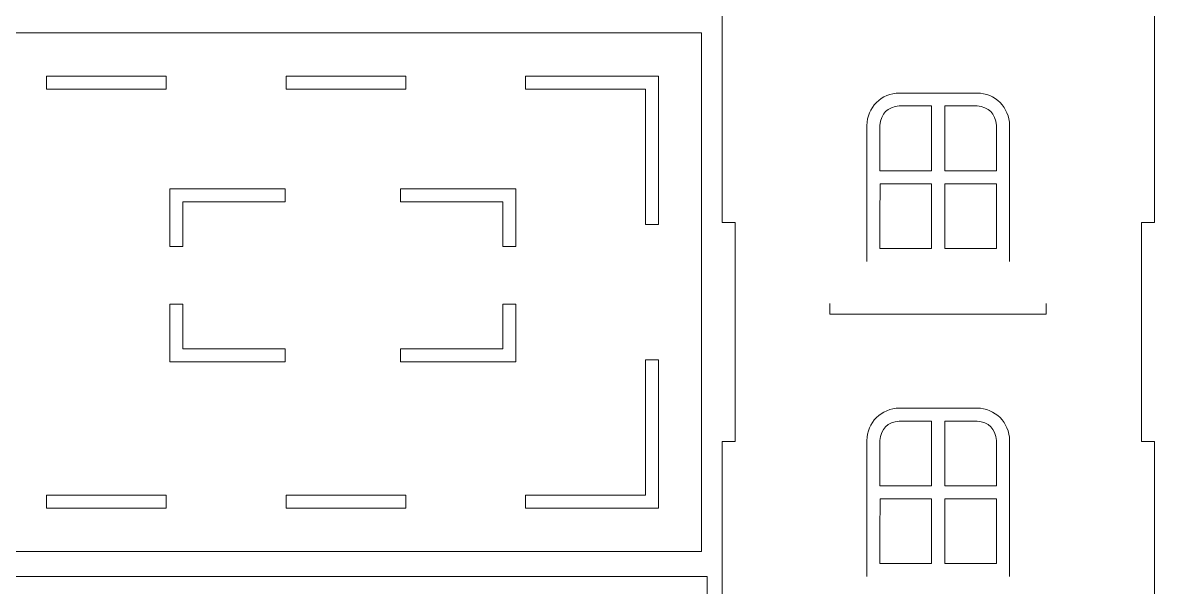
# Model space of a CAD drawing. Header units: millimetres. Extents: x -494 to 494, y -418 to 418.
# Drawn here: x -278.6 to -16.8, y 125.1 to 255.8 of the extents above; entities that cross this region are included whole.
import ezdxf

# ---------------------------------------------------------------- set-up
doc = ezdxf.new("R2010")
doc.units = ezdxf.units.MM
doc.header["$MEASUREMENT"] = 0

msp = doc.modelspace()

# ---------------------------------------------------------------- linework, layer by layer
at = {"lineweight": 9}
for points, knots in [([(-19.8061, 412.1697), (-19.8061, 412.1697), (-19.8061, 361.4997), (-19.8061, 361.4997), (-19.8061, 361.4997), (-19.8061, 361.4997), (-16.8061, 361.4997), (-16.8061, 361.4997), (-16.8061, 361.4997), (-16.8061, 361.4997), (-16.8061, 320.8397), (-16.8061, 320.8397), (-16.8061, 320.8397), (-16.8061, 320.8397), (-19.8061, 320.8397), (-19.8061, 320.8397), (-19.8061, 320.8397), (-19.8061, 320.8397), (-19.8061, 260.1697), (-19.8061, 260.1697), (-19.8061, 260.1697), (-19.8061, 260.1697), (-16.8061, 260.1697), (-16.8061, 260.1697), (-16.8061, 260.1697), (-16.8061, 260.1697), (-16.8061, 209.4997), (-16.8061, 209.4997), (-16.8061, 209.4997), (-16.8061, 209.4997), (-19.8061, 209.4997), (-19.8061, 209.4997), (-19.8061, 209.4997), (-19.8061, 209.4997), (-19.8061, 158.8397), (-19.8061, 158.8397), (-19.8061, 158.8397), (-19.8061, 158.8397), (-16.8061, 158.8397), (-16.8061, 158.8397), (-16.8061, 158.8397), (-16.8061, 158.8397), (-16.8061, 108.1697), (-16.8061, 108.1697), (-16.8061, 108.1697), (-16.8061, 108.1697), (-19.8061, 108.1697), (-19.8061, 108.1697), (-19.8061, 108.1697), (-19.8061, 108.1697), (-19.8061, 57.4997), (-19.8061, 57.4997), (-19.8061, 57.4997), (-19.8061, 57.4997), (-16.8061, 57.4997), (-16.8061, 57.4997), (-16.8061, 57.4997), (-16.8061, 57.4997), (-16.8061, 6.8397), (-16.8061, 6.8397), (-16.8061, 6.8397), (-16.8061, 6.8397), (-19.8061, 6.8397), (-19.8061, 6.8397), (-19.8061, 6.8397), (-19.8061, 6.8397), (-19.8061, -43.6903), (-19.8061, -43.6903), (-19.8061, -43.6903), (-19.8061, -43.6903), (-51.1361, -43.6903), (-51.1361, -43.6903), (-51.1361, -43.6903), (-51.1361, -43.6903), (-51.1361, -46.6903), (-51.1361, -46.6903), (-51.1361, -46.6903), (-51.1361, -46.6903), (-82.4661, -46.6903), (-82.4661, -46.6903), (-82.4661, -46.6903), (-82.4661, -46.6903), (-82.4661, -43.6903), (-82.4661, -43.6903), (-82.4661, -43.6903), (-82.4661, -43.6903), (-113.8061, -43.6903), (-113.8061, -43.6903), (-113.8061, -43.6903), (-113.8061, -43.6903), (-113.8061, 6.8397), (-113.8061, 6.8397), (-113.8061, 6.8397), (-113.8061, 6.8397), (-116.8061, 6.8397), (-116.8061, 6.8397), (-116.8061, 6.8397), (-116.8061, 6.8397), (-116.8061, 57.4997), (-116.8061, 57.4997), (-116.8061, 57.4997), (-116.8061, 57.4997), (-113.8061, 57.4997), (-113.8061, 57.4997), (-113.8061, 57.4997), (-113.8061, 57.4997), (-113.8061, 108.1697), (-113.8061, 108.1697), (-113.8061, 108.1697), (-113.8061, 108.1697), (-116.8061, 108.1697), (-116.8061, 108.1697), (-116.8061, 108.1697), (-116.8061, 108.1697), (-116.8061, 158.8397), (-116.8061, 158.8397), (-116.8061, 158.8397), (-116.8061, 158.8397), (-113.8061, 158.8397), (-113.8061, 158.8397), (-113.8061, 158.8397), (-113.8061, 158.8397), (-113.8061, 209.4997), (-113.8061, 209.4997), (-113.8061, 209.4997), (-113.8061, 209.4997), (-116.8061, 209.4997), (-116.8061, 209.4997), (-116.8061, 209.4997), (-116.8061, 209.4997), (-116.8061, 260.1697), (-116.8061, 260.1697), (-116.8061, 260.1697), (-116.8061, 260.1697), (-113.8061, 260.1697), (-113.8061, 260.1697), (-113.8061, 260.1697), (-113.8061, 260.1697), (-113.8061, 320.8397), (-113.8061, 320.8397), (-113.8061, 320.8397), (-113.8061, 320.8397), (-116.8061, 320.8397), (-116.8061, 320.8397), (-116.8061, 320.8397), (-116.8061, 320.8397), (-116.8061, 361.4997), (-116.8061, 361.4997), (-116.8061, 361.4997), (-116.8061, 361.4997), (-113.8061, 361.4997), (-113.8061, 361.4997), (-113.8061, 361.4997), (-113.8061, 361.4997), (-113.8061, 412.1697), (-113.8061, 412.1697), (-113.8061, 412.1697), (-113.8061, 412.1697), (-116.8061, 412.1697), (-116.8061, 412.1697), (-116.8061, 412.1697), (-116.8061, 412.1697), (-116.8061, 418.1697), (-116.8061, 418.1697), (-116.8061, 418.1697), (-116.8061, 418.1697), (-82.4661, 418.1697), (-82.4661, 418.1697), (-82.4661, 418.1697), (-82.4661, 418.1697), (-82.4661, 412.1697), (-82.4661, 412.1697), (-82.4661, 412.1697), (-82.4661, 412.1697), (-51.1361, 412.1697), (-51.1361, 412.1697), (-51.1361, 412.1697), (-51.1361, 412.1697), (-51.1361, 418.1697), (-51.1361, 418.1697), (-51.1361, 418.1697), (-51.1361, 418.1697), (-16.8061, 418.1697), (-16.8061, 418.1697), (-16.8061, 418.1697), (-16.8061, 418.1697), (-16.8061, 412.1697), (-16.8061, 412.1697), (-16.8061, 412.1697), (-16.8061, 412.1697), (-19.8061, 412.1697), (-19.8061, 412.1697)], [0, 0, 0, 0, 0.02040816, 0.02040816, 0.02040816, 0.02040816, 0.04081633, 0.04081633, 0.04081633, 0.04081633, 0.06122449, 0.06122449, 0.06122449, 0.06122449, 0.08163265, 0.08163265, 0.08163265, 0.08163265, 0.10204082, 0.10204082, 0.10204082, 0.10204082, 0.12244898, 0.12244898, 0.12244898, 0.12244898, 0.14285714, 0.14285714, 0.14285714, 0.14285714, 0.16326531, 0.16326531, 0.16326531, 0.16326531, 0.18367347, 0.18367347, 0.18367347, 0.18367347, 0.20408163, 0.20408163, 0.20408163, 0.20408163, 0.2244898, 0.2244898, 0.2244898, 0.2244898, 0.24489796, 0.24489796, 0.24489796, 0.24489796, 0.26530612, 0.26530612, 0.26530612, 0.26530612, 0.28571429, 0.28571429, 0.28571429, 0.28571429, 0.30612245, 0.30612245, 0.30612245, 0.30612245, 0.32653061, 0.32653061, 0.32653061, 0.32653061, 0.34693878, 0.34693878, 0.34693878, 0.34693878, 0.36734694, 0.36734694, 0.36734694, 0.36734694, 0.3877551, 0.3877551, 0.3877551, 0.3877551, 0.40816327, 0.40816327, 0.40816327, 0.40816327, 0.42857143, 0.42857143, 0.42857143, 0.42857143, 0.44897959, 0.44897959, 0.44897959, 0.44897959, 0.46938776, 0.46938776, 0.46938776, 0.46938776, 0.48979592, 0.48979592, 0.48979592, 0.48979592, 0.51020408, 0.51020408, 0.51020408, 0.51020408, 0.53061224, 0.53061224, 0.53061224, 0.53061224, 0.55102041, 0.55102041, 0.55102041, 0.55102041, 0.57142857, 0.57142857, 0.57142857, 0.57142857, 0.59183673, 0.59183673, 0.59183673, 0.59183673, 0.6122449, 0.6122449, 0.6122449, 0.6122449, 0.63265306, 0.63265306, 0.63265306, 0.63265306, 0.65306122, 0.65306122, 0.65306122, 0.65306122, 0.67346939, 0.67346939, 0.67346939, 0.67346939, 0.69387755, 0.69387755, 0.69387755, 0.69387755, 0.71428571, 0.71428571, 0.71428571, 0.71428571, 0.73469388, 0.73469388, 0.73469388, 0.73469388, 0.75510204, 0.75510204, 0.75510204, 0.75510204, 0.7755102, 0.7755102, 0.7755102, 0.7755102, 0.79591837, 0.79591837, 0.79591837, 0.79591837, 0.81632653, 0.81632653, 0.81632653, 0.81632653, 0.83673469, 0.83673469, 0.83673469, 0.83673469, 0.85714286, 0.85714286, 0.85714286, 0.85714286, 0.87755102, 0.87755102, 0.87755102, 0.87755102, 0.89795918, 0.89795918, 0.89795918, 0.89795918, 0.91836735, 0.91836735, 0.91836735, 0.91836735, 0.93877551, 0.93877551, 0.93877551, 0.93877551, 0.95918367, 0.95918367, 0.95918367, 0.95918367, 1, 1, 1, 1]), ([(-121.5223, 253.398), (-121.5223, 253.398), (-341.5223, 253.398), (-341.5223, 253.398), (-341.5223, 253.398), (-341.5223, 253.398), (-341.5223, 133.398), (-341.5223, 133.398), (-341.5223, 133.398), (-341.5223, 133.398), (-121.5223, 133.398), (-121.5223, 133.398), (-121.5223, 133.398), (-121.5223, 133.398), (-121.5223, 253.398), (-121.5223, 253.398)], [0, 0, 0, 0, 0.2, 0.2, 0.2, 0.2, 0.4, 0.4, 0.4, 0.4, 0.6, 0.6, 0.6, 0.6, 1, 1, 1, 1]), ([(-273.0926, 243.3977), (-273.0926, 243.3977), (-245.3826, 243.3977), (-245.3826, 243.3977), (-245.3826, 243.3977), (-245.3826, 243.3977), (-245.3826, 240.3977), (-245.3826, 240.3977), (-245.3826, 240.3977), (-245.3826, 240.3977), (-273.0926, 240.3977), (-273.0926, 240.3977), (-273.0926, 240.3977), (-273.0926, 240.3977), (-273.0926, 243.3977), (-273.0926, 243.3977)], [0, 0, 0, 0, 0.2, 0.2, 0.2, 0.2, 0.4, 0.4, 0.4, 0.4, 0.6, 0.6, 0.6, 0.6, 1, 1, 1, 1]), ([(-217.6626, 243.3977), (-217.6626, 243.3977), (-189.9526, 243.3977), (-189.9526, 243.3977), (-189.9526, 243.3977), (-189.9526, 243.3977), (-189.9526, 240.3977), (-189.9526, 240.3977), (-189.9526, 240.3977), (-189.9526, 240.3977), (-217.6626, 240.3977), (-217.6626, 240.3977), (-217.6626, 240.3977), (-217.6626, 240.3977), (-217.6626, 243.3977), (-217.6626, 243.3977)], [0, 0, 0, 0, 0.2, 0.2, 0.2, 0.2, 0.4, 0.4, 0.4, 0.4, 0.6, 0.6, 0.6, 0.6, 1, 1, 1, 1]), ([(-131.5223, 209.058), (-131.5223, 209.058), (-131.5223, 243.398), (-131.5223, 243.398), (-131.5223, 243.398), (-131.5223, 243.398), (-162.2423, 243.398), (-162.2423, 243.398), (-162.2423, 243.398), (-162.2423, 243.398), (-162.2423, 240.398), (-162.2423, 240.398), (-162.2423, 240.398), (-162.2423, 240.398), (-134.5223, 240.398), (-134.5223, 240.398), (-134.5223, 240.398), (-134.5223, 240.398), (-134.5223, 209.058), (-134.5223, 209.058), (-134.5223, 209.058), (-134.5223, 209.058), (-131.5223, 209.058), (-131.5223, 209.058)], [0, 0, 0, 0, 0.14285714, 0.14285714, 0.14285714, 0.14285714, 0.28571429, 0.28571429, 0.28571429, 0.28571429, 0.42857143, 0.42857143, 0.42857143, 0.42857143, 0.57142857, 0.57142857, 0.57142857, 0.57142857, 0.71428571, 0.71428571, 0.71428571, 0.71428571, 1, 1, 1, 1]), ([(-80.3015, 232.0001), (-80.3015, 224), (-80.3015, 221.5214), (-80.3015, 221.5214), (-80.3015, 221.5214), (-71.3015, 221.5215), (-68.3232, 221.5215), (-68.3232, 221.5215), (-68.3232, 221.5215), (-68.3232, 232.5215), (-68.389, 236.5001), (-68.389, 236.5001), (-68.389, 236.5001), (-74.3891, 236.5001), (-75.8016, 236.5001), (-75.8016, 236.5001), (-75.8016, 236.5001), (-78.5207, 236.2499), (-80.0207, 234.7499), (-80.3015, 232.0001)], [0, 0, 0, 0, 0.16666667, 0.16666667, 0.16666667, 0.16666667, 0.33333333, 0.33333333, 0.33333333, 0.33333333, 0.5, 0.5, 0.5, 0.5, 0.66666667, 0.66666667, 0.66666667, 0.66666667, 1, 1, 1, 1]), ([(-53.3231, 232.0001), (-53.3231, 224), (-53.3231, 221.5214), (-53.3231, 221.5214), (-53.3231, 221.5214), (-62.3231, 221.5215), (-65.3014, 221.5215), (-65.3014, 221.5215), (-65.3014, 221.5215), (-65.3014, 232.5215), (-65.2356, 236.5001), (-65.2356, 236.5001), (-65.2356, 236.5001), (-59.2355, 236.5001), (-57.823, 236.5001), (-57.823, 236.5001), (-57.823, 236.5001), (-55.1039, 236.2499), (-53.6039, 234.7499), (-53.3231, 232.0001)], [0, 0, 0, 0, 0.16666667, 0.16666667, 0.16666667, 0.16666667, 0.33333333, 0.33333333, 0.33333333, 0.33333333, 0.5, 0.5, 0.5, 0.5, 0.66666667, 0.66666667, 0.66666667, 0.66666667, 1, 1, 1, 1]), ([(-241.5223, 214.308), (-241.5223, 214.308), (-241.5223, 203.978), (-241.5223, 203.978), (-241.5223, 203.978), (-241.5223, 203.978), (-244.5223, 203.978), (-244.5223, 203.978), (-244.5223, 203.978), (-244.5223, 203.978), (-244.5223, 217.308), (-244.5223, 217.308), (-244.5223, 217.308), (-244.5223, 217.308), (-217.8523, 217.308), (-217.8523, 217.308), (-217.8523, 217.308), (-217.8523, 217.308), (-217.8523, 214.308), (-217.8523, 214.308), (-217.8523, 214.308), (-217.8523, 214.308), (-241.5223, 214.308), (-241.5223, 214.308)], [0, 0, 0, 0, 0.14285714, 0.14285714, 0.14285714, 0.14285714, 0.28571429, 0.28571429, 0.28571429, 0.28571429, 0.42857143, 0.42857143, 0.42857143, 0.42857143, 0.57142857, 0.57142857, 0.57142857, 0.57142857, 0.71428571, 0.71428571, 0.71428571, 0.71428571, 1, 1, 1, 1]), ([(-167.5223, 214.308), (-167.5223, 214.308), (-167.5223, 203.978), (-167.5223, 203.978), (-167.5223, 203.978), (-167.5223, 203.978), (-164.5223, 203.978), (-164.5223, 203.978), (-164.5223, 203.978), (-164.5223, 203.978), (-164.5223, 217.308), (-164.5223, 217.308), (-164.5223, 217.308), (-164.5223, 217.308), (-191.1823, 217.308), (-191.1823, 217.308), (-191.1823, 217.308), (-191.1823, 217.308), (-191.1823, 214.308), (-191.1823, 214.308), (-191.1823, 214.308), (-191.1823, 214.308), (-167.5223, 214.308), (-167.5223, 214.308)], [0, 0, 0, 0, 0.14285714, 0.14285714, 0.14285714, 0.14285714, 0.28571429, 0.28571429, 0.28571429, 0.28571429, 0.42857143, 0.42857143, 0.42857143, 0.42857143, 0.57142857, 0.57142857, 0.57142857, 0.57142857, 0.71428571, 0.71428571, 0.71428571, 0.71428571, 1, 1, 1, 1]), ([(-68.3231, 218.5001), (-68.3231, 210.5), (-68.3231, 203.5214), (-68.3231, 203.5214), (-68.3231, 203.5214), (-77.3231, 203.5215), (-80.3014, 203.5215), (-80.3014, 203.5215), (-80.3014, 203.5215), (-80.3014, 214.5215), (-80.2356, 218.5001), (-80.2356, 218.5001), (-80.2356, 218.5001), (-74.2355, 218.5001), (-68.3231, 218.5001), (-68.3231, 218.5001)], [0, 0, 0, 0, 0.2, 0.2, 0.2, 0.2, 0.4, 0.4, 0.4, 0.4, 0.6, 0.6, 0.6, 0.6, 1, 1, 1, 1]), ([(-53.3231, 218.5001), (-53.3231, 210.5), (-53.3231, 203.5214), (-53.3231, 203.5214), (-53.3231, 203.5214), (-62.3231, 203.5215), (-65.3014, 203.5215), (-65.3014, 203.5215), (-65.3014, 203.5215), (-65.3014, 214.5215), (-65.2356, 218.5001), (-65.2356, 218.5001), (-65.2356, 218.5001), (-59.2355, 218.5001), (-53.3231, 218.5001), (-53.3231, 218.5001)], [0, 0, 0, 0, 0.2, 0.2, 0.2, 0.2, 0.4, 0.4, 0.4, 0.4, 0.6, 0.6, 0.6, 0.6, 1, 1, 1, 1]), ([(-241.5223, 180.308), (-241.5223, 180.308), (-217.8523, 180.308), (-217.8523, 180.308), (-217.8523, 180.308), (-217.8523, 180.308), (-217.8523, 177.308), (-217.8523, 177.308), (-217.8523, 177.308), (-217.8523, 177.308), (-244.5223, 177.308), (-244.5223, 177.308), (-244.5223, 177.308), (-244.5223, 177.308), (-244.5223, 190.638), (-244.5223, 190.638), (-244.5223, 190.638), (-244.5223, 190.638), (-241.5223, 190.638), (-241.5223, 190.638), (-241.5223, 190.638), (-241.5223, 190.638), (-241.5223, 180.308), (-241.5223, 180.308)], [0, 0, 0, 0, 0.14285714, 0.14285714, 0.14285714, 0.14285714, 0.28571429, 0.28571429, 0.28571429, 0.28571429, 0.42857143, 0.42857143, 0.42857143, 0.42857143, 0.57142857, 0.57142857, 0.57142857, 0.57142857, 0.71428571, 0.71428571, 0.71428571, 0.71428571, 1, 1, 1, 1]), ([(-164.5223, 177.308), (-164.5223, 177.308), (-164.5223, 190.638), (-164.5223, 190.638), (-164.5223, 190.638), (-164.5223, 190.638), (-167.5223, 190.638), (-167.5223, 190.638), (-167.5223, 190.638), (-167.5223, 190.638), (-167.5223, 180.308), (-167.5223, 180.308), (-167.5223, 180.308), (-167.5223, 180.308), (-191.1823, 180.308), (-191.1823, 180.308), (-191.1823, 180.308), (-191.1823, 180.308), (-191.1823, 177.308), (-191.1823, 177.308), (-191.1823, 177.308), (-191.1823, 177.308), (-164.5223, 177.308), (-164.5223, 177.308)], [0, 0, 0, 0, 0.14285714, 0.14285714, 0.14285714, 0.14285714, 0.28571429, 0.28571429, 0.28571429, 0.28571429, 0.42857143, 0.42857143, 0.42857143, 0.42857143, 0.57142857, 0.57142857, 0.57142857, 0.57142857, 0.71428571, 0.71428571, 0.71428571, 0.71428571, 1, 1, 1, 1]), ([(-131.5223, 177.728), (-131.5223, 177.728), (-131.5223, 143.398), (-131.5223, 143.398), (-131.5223, 143.398), (-131.5223, 143.398), (-162.2423, 143.398), (-162.2423, 143.398), (-162.2423, 143.398), (-162.2423, 143.398), (-162.2423, 146.398), (-162.2423, 146.398), (-162.2423, 146.398), (-162.2423, 146.398), (-134.5223, 146.398), (-134.5223, 146.398), (-134.5223, 146.398), (-134.5223, 146.398), (-134.5223, 177.728), (-134.5223, 177.728), (-134.5223, 177.728), (-134.5223, 177.728), (-131.5223, 177.728), (-131.5223, 177.728)], [0, 0, 0, 0, 0.14285714, 0.14285714, 0.14285714, 0.14285714, 0.28571429, 0.28571429, 0.28571429, 0.28571429, 0.42857143, 0.42857143, 0.42857143, 0.42857143, 0.57142857, 0.57142857, 0.57142857, 0.57142857, 0.71428571, 0.71428571, 0.71428571, 0.71428571, 1, 1, 1, 1]), ([(-80.3015, 159.0701), (-80.3015, 151.07), (-80.3015, 148.5914), (-80.3015, 148.5914), (-80.3015, 148.5914), (-71.3015, 148.5915), (-68.3232, 148.5915), (-68.3232, 148.5915), (-68.3232, 148.5915), (-68.3232, 159.5915), (-68.389, 163.5701), (-68.389, 163.5701), (-68.389, 163.5701), (-74.3891, 163.5701), (-75.8016, 163.5701), (-75.8016, 163.5701), (-75.8016, 163.5701), (-78.5207, 163.3199), (-80.0207, 161.8199), (-80.3015, 159.0701)], [0, 0, 0, 0, 0.16666667, 0.16666667, 0.16666667, 0.16666667, 0.33333333, 0.33333333, 0.33333333, 0.33333333, 0.5, 0.5, 0.5, 0.5, 0.66666667, 0.66666667, 0.66666667, 0.66666667, 1, 1, 1, 1]), ([(-53.3231, 159.0701), (-53.3231, 151.07), (-53.3231, 148.5914), (-53.3231, 148.5914), (-53.3231, 148.5914), (-62.3231, 148.5915), (-65.3014, 148.5915), (-65.3014, 148.5915), (-65.3014, 148.5915), (-65.3014, 159.5915), (-65.2356, 163.5701), (-65.2356, 163.5701), (-65.2356, 163.5701), (-59.2355, 163.5701), (-57.823, 163.5701), (-57.823, 163.5701), (-57.823, 163.5701), (-55.1039, 163.3199), (-53.6039, 161.8199), (-53.3231, 159.0701)], [0, 0, 0, 0, 0.16666667, 0.16666667, 0.16666667, 0.16666667, 0.33333333, 0.33333333, 0.33333333, 0.33333333, 0.5, 0.5, 0.5, 0.5, 0.66666667, 0.66666667, 0.66666667, 0.66666667, 1, 1, 1, 1]), ([(-273.0926, 146.3982), (-273.0926, 146.3982), (-245.3826, 146.3982), (-245.3826, 146.3982), (-245.3826, 146.3982), (-245.3826, 146.3982), (-245.3826, 143.3982), (-245.3826, 143.3982), (-245.3826, 143.3982), (-245.3826, 143.3982), (-273.0926, 143.3982), (-273.0926, 143.3982), (-273.0926, 143.3982), (-273.0926, 143.3982), (-273.0926, 146.3982), (-273.0926, 146.3982)], [0, 0, 0, 0, 0.2, 0.2, 0.2, 0.2, 0.4, 0.4, 0.4, 0.4, 0.6, 0.6, 0.6, 0.6, 1, 1, 1, 1]), ([(-217.6626, 146.3982), (-217.6626, 146.3982), (-189.9526, 146.3982), (-189.9526, 146.3982), (-189.9526, 146.3982), (-189.9526, 146.3982), (-189.9526, 143.3982), (-189.9526, 143.3982), (-189.9526, 143.3982), (-189.9526, 143.3982), (-217.6626, 143.3982), (-217.6626, 143.3982), (-217.6626, 143.3982), (-217.6626, 143.3982), (-217.6626, 146.3982), (-217.6626, 146.3982)], [0, 0, 0, 0, 0.2, 0.2, 0.2, 0.2, 0.4, 0.4, 0.4, 0.4, 0.6, 0.6, 0.6, 0.6, 1, 1, 1, 1]), ([(-68.3231, 145.5701), (-68.3231, 137.57), (-68.3231, 130.5914), (-68.3231, 130.5914), (-68.3231, 130.5914), (-77.3231, 130.5915), (-80.3014, 130.5915), (-80.3014, 130.5915), (-80.3014, 130.5915), (-80.3014, 141.5915), (-80.2356, 145.5701), (-80.2356, 145.5701), (-80.2356, 145.5701), (-74.2355, 145.5701), (-68.3231, 145.5701), (-68.3231, 145.5701)], [0, 0, 0, 0, 0.2, 0.2, 0.2, 0.2, 0.4, 0.4, 0.4, 0.4, 0.6, 0.6, 0.6, 0.6, 1, 1, 1, 1]), ([(-53.3231, 145.5701), (-53.3231, 137.57), (-53.3231, 130.5914), (-53.3231, 130.5914), (-53.3231, 130.5914), (-62.3231, 130.5915), (-65.3014, 130.5915), (-65.3014, 130.5915), (-65.3014, 130.5915), (-65.3014, 141.5915), (-65.2356, 145.5701), (-65.2356, 145.5701), (-65.2356, 145.5701), (-59.2355, 145.5701), (-53.3231, 145.5701), (-53.3231, 145.5701)], [0, 0, 0, 0, 0.2, 0.2, 0.2, 0.2, 0.4, 0.4, 0.4, 0.4, 0.6, 0.6, 0.6, 0.6, 1, 1, 1, 1]), ([(-330.2269, 127.6083), (-330.2269, 127.6083), (-330.2269, 17.6083), (-330.2269, 17.6083), (-330.2269, 17.6083), (-330.2269, 17.6083), (-120.2269, 17.6083), (-120.2269, 17.6083), (-120.2269, 17.6083), (-120.2269, 17.6083), (-120.2269, 127.6083), (-120.2269, 127.6083), (-120.2269, 127.6083), (-120.2269, 127.6083), (-330.2269, 127.6083), (-330.2269, 127.6083)], [0, 0, 0, 0, 0.2, 0.2, 0.2, 0.2, 0.4, 0.4, 0.4, 0.4, 0.6, 0.6, 0.6, 0.6, 1, 1, 1, 1])]:
    msp.add_open_spline(points, degree=3, knots=knots, dxfattribs=at)
at = {"color": 5, "lineweight": 9}
for points, knots in [([(-83.3015, 200.5001), (-83.3015, 200.5001), (-83.3015, 232.0001), (-83.3015, 232.0001), (-83.3015, 232.0001), (-83.3015, 236.1251), (-79.9265, 239.5001), (-75.8016, 239.5001), (-75.8016, 239.5001), (-75.8016, 239.5001), (-57.8015, 239.5001), (-57.8015, 239.5001), (-57.8015, 239.5001), (-53.6766, 239.5001), (-50.3015, 236.1251), (-50.3015, 232.0001), (-50.3015, 232.0001), (-50.3015, 232.0001), (-50.3015, 200.5001), (-50.3015, 200.5001)], [0, 0, 0, 0, 0.16666667, 0.16666667, 0.16666667, 0.16666667, 0.33333333, 0.33333333, 0.33333333, 0.33333333, 0.5, 0.5, 0.5, 0.5, 0.66666667, 0.66666667, 0.66666667, 0.66666667, 1, 1, 1, 1]), ([(-41.8051, 190.8188), (-41.8051, 190.8188), (-41.8051, 188.35), (-41.8051, 188.35), (-41.8051, 188.35), (-41.8051, 188.35), (-91.8359, 188.35), (-91.8359, 188.35), (-91.8359, 188.35), (-91.8359, 188.35), (-91.8359, 190.8188), (-91.8359, 190.8188)], [0, 0, 0, 0, 0.25, 0.25, 0.25, 0.25, 0.5, 0.5, 0.5, 0.5, 1, 1, 1, 1]), ([(-83.3015, 127.5701), (-83.3015, 127.5701), (-83.3015, 159.0701), (-83.3015, 159.0701), (-83.3015, 159.0701), (-83.3015, 163.1951), (-79.9265, 166.5701), (-75.8016, 166.5701), (-75.8016, 166.5701), (-75.8016, 166.5701), (-57.8015, 166.5701), (-57.8015, 166.5701), (-57.8015, 166.5701), (-53.6766, 166.5701), (-50.3015, 163.1951), (-50.3015, 159.0701), (-50.3015, 159.0701), (-50.3015, 159.0701), (-50.3015, 127.5701), (-50.3015, 127.5701)], [0, 0, 0, 0, 0.16666667, 0.16666667, 0.16666667, 0.16666667, 0.33333333, 0.33333333, 0.33333333, 0.33333333, 0.5, 0.5, 0.5, 0.5, 0.66666667, 0.66666667, 0.66666667, 0.66666667, 1, 1, 1, 1])]:
    msp.add_open_spline(points, degree=3, knots=knots, dxfattribs=at)

doc.saveas('drawing.dxf')
